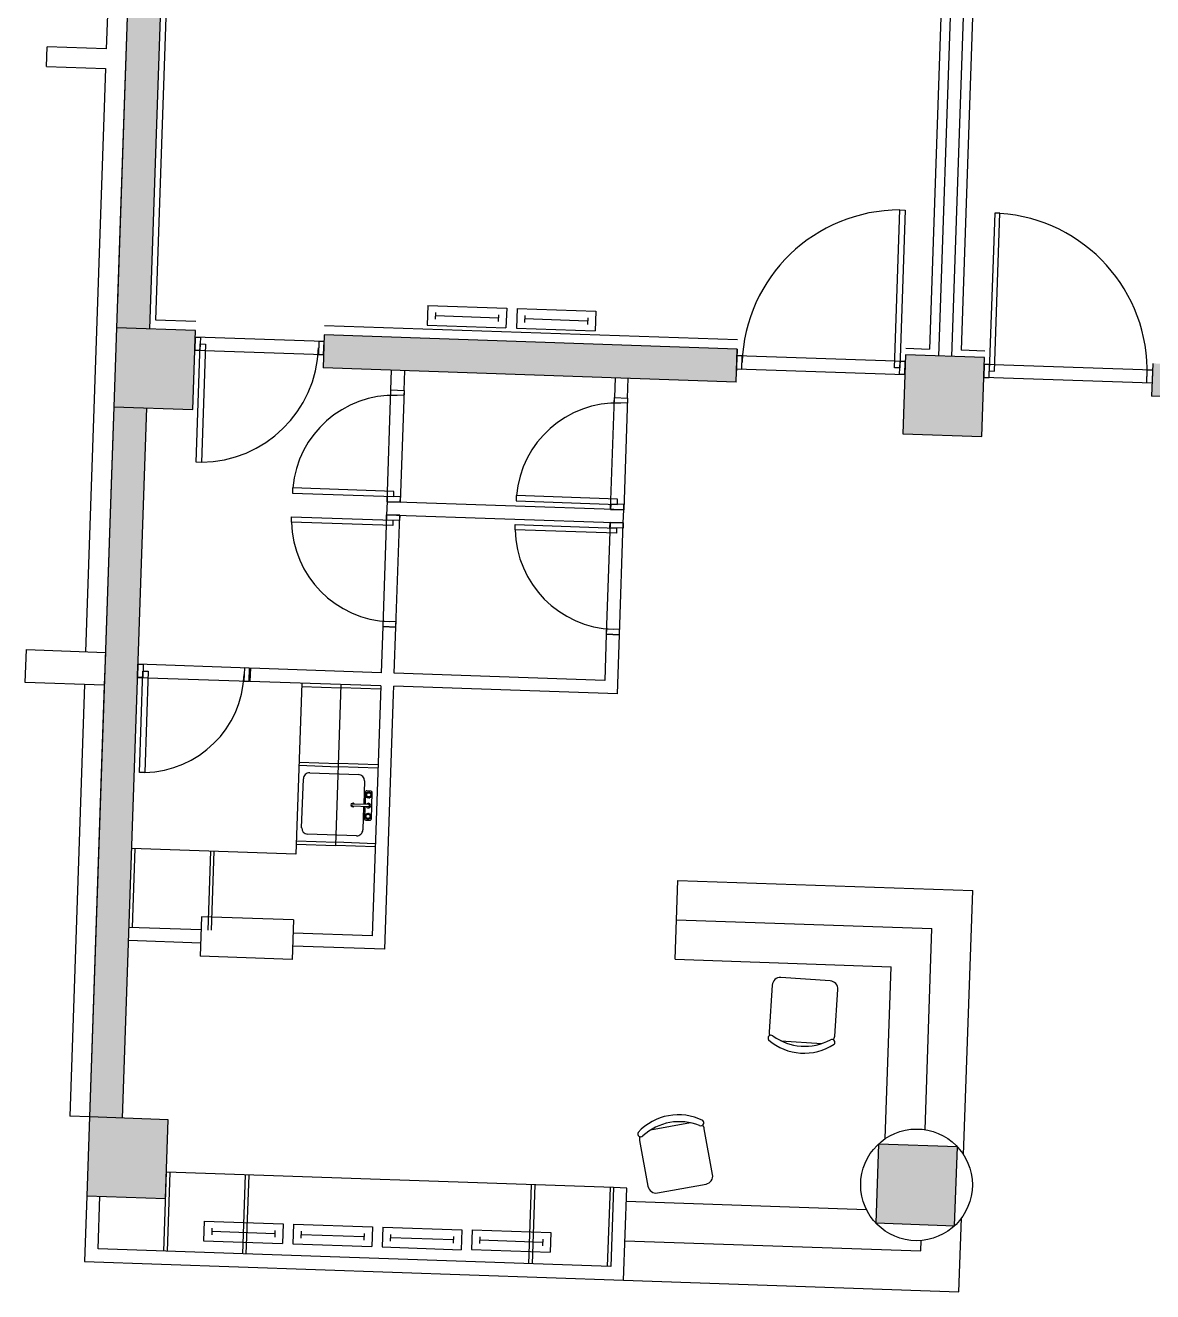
# Model space of a CAD drawing. Extents: x -28 to 149, y -33 to 76.
# Drawn here: x 93.56 to 102.12, y 33.82 to 43.44 of the extents above; entities that cross this region are included whole.
import ezdxf

# ---------------------------------------------------------------- set-up
doc = ezdxf.new("R2010")
doc.units = 0
doc.layers.add('arq-proyección edificios anexos', color=250, linetype='Continuous')

# ---------------------------------------------------------------- blocks, each defined once
blk = doc.blocks.new('Torre Sur')
h = blk.add_hatch(color=256)
h.paths.add_polyline_path([(37.5551, 50.4907), (31.8585, 50.6864), (31.8499, 50.4365), (37.5466, 50.2409)])
h.paths.add_polyline_path([(43.6516, 50.2814), (37.9549, 50.477), (37.9463, 50.2271), (43.643, 50.0315)])
h.paths.add_polyline_path([(31.4587, 50.7001), (25.962, 50.8889), (25.9534, 50.639), (31.4502, 50.4502)])
h.paths.add_polyline_path([(25.5622, 50.9026), (19.4658, 51.112), (19.1723, 42.567), (19.1655, 42.3671), (19.4153, 42.3586), (19.7071, 50.8535), (25.5536, 50.6528)])
h.paths.add_polyline_path([(23.8827, 42.2051), (20.7446, 42.3129), (20.736, 42.0631), (23.8741, 41.9553)])
h.paths.add_polyline_path([(29.5094, 42.0119), (27.0408, 42.0967), (27.0323, 41.8468), (29.5008, 41.762)])
h.paths.add_polyline_path([(34.1566, 41.8523), (31.3083, 41.9501), (30.4089, 41.981), (30.4003, 41.7311), (34.1481, 41.6024)])
h.paths.add_polyline_path([(43.1513, 41.5434), (40.403, 41.6378), (40.3944, 41.3879), (43.1428, 41.2935)])
h.paths.add_polyline_path([(33.9447, 35.6809), (31.0564, 35.7801), (31.0478, 35.5303), (33.9361, 35.4311)])
h.paths.add_polyline_path([(19.3947, 41.7589), (19.1449, 41.7675), (18.9595, 36.3707), (19.2094, 36.3621)])
for points in [[(19.7651, 42.3465), (19.1655, 42.3671), (19.1449, 41.7675), (19.7445, 41.7469)], [(25.7616, 42.1406), (25.1619, 42.1612), (25.1414, 41.5615), (25.741, 41.541)], [(19.5592, 36.3501), (18.9595, 36.3707), (18.9389, 35.771), (19.5386, 35.7504)], [(25.5557, 36.1441), (24.956, 36.1647), (24.9354, 35.5651), (25.5351, 35.5445)]]:
    blk.add_hatch(color=256).paths.add_polyline_path(points)
for p, q in [((19.4658, 51.112), (19.1655, 42.3671)), ((19.4658, 51.112), (19.1723, 42.567)), ((19.309, 50.9172), (19.0882, 44.4873)), ((19.7071, 50.8535), (19.4153, 42.3586)), ((19.6458, 47.7851), (19.4618, 42.427)), ((25.6003, 47.6406), (25.4118, 42.1526)), ((25.7002, 47.6372), (25.5117, 42.1492)), ((25.5286, 47.5931), (25.3436, 42.205)), ((25.7685, 47.5848), (25.5834, 42.1967)), ((18.6333, 44.3528), (18.6385, 44.5027)), ((19.0882, 44.4873), (18.6385, 44.5027)), ((18.6333, 44.3528), (19.0831, 44.3374)), ((19.0831, 44.3374), (18.9309, 39.9062)), ((25.0784, 42.064), (25.1196, 43.2633)), ((25.1597, 43.2619), (25.1185, 42.0626)), ((25.1196, 43.2633), (25.1597, 43.2619)), ((25.8393, 43.2386), (25.7981, 42.0393)), ((25.8383, 42.0379), (25.8794, 43.2372)), ((25.8794, 43.2372), (25.8393, 43.2386)), ((21.531, 42.5369), (21.5259, 42.387)), ((21.531, 42.5369), (22.1307, 42.5163)), ((21.5897, 42.4829), (21.588, 42.4319)), ((21.5889, 42.4599), (22.0676, 42.4434)), ((22.0684, 42.4665), (22.0667, 42.4155)), ((22.1307, 42.5163), (22.1255, 42.3664)), ((22.2094, 42.5136), (22.2043, 42.3637)), ((22.2094, 42.5136), (22.8091, 42.493)), ((22.2681, 42.4596), (22.2664, 42.4086)), ((22.2673, 42.4366), (22.746, 42.4201)), ((22.7468, 42.4432), (22.7451, 42.3922)), ((22.8091, 42.493), (22.8039, 42.3431)), ((19.1655, 42.3671), (19.1449, 41.7675)), ((19.7651, 42.3465), (19.1655, 42.3671)), ((19.4618, 42.427), (19.7675, 42.4165)), ((19.7445, 41.7469), (19.7651, 42.3465)), ((23.8851, 42.2751), (20.7461, 42.3829)), ((21.5259, 42.387), (22.1255, 42.3664)), ((22.2043, 42.3637), (22.8039, 42.3431)), ((19.7634, 42.2966), (19.76, 42.1966)), ((19.76, 42.1966), (19.7634, 42.2966)), ((20.7428, 42.2629), (19.7634, 42.2966)), ((19.7634, 42.2966), (19.8034, 42.2952)), ((19.7708, 41.3458), (19.8017, 42.2452)), ((19.8034, 42.2952), (19.8, 42.1953)), ((19.8017, 42.2452), (19.8418, 42.2439)), ((19.8418, 42.2439), (19.8109, 41.3444)), ((20.7029, 42.2643), (20.6994, 42.1644)), ((20.7428, 42.2629), (20.7029, 42.2643)), ((20.7446, 42.3129), (20.736, 42.0631)), ((20.7394, 42.163), (20.7428, 42.2629)), ((20.7394, 42.163), (20.7428, 42.2629)), ((23.8827, 42.2051), (20.7446, 42.3129)), ((19.76, 42.1966), (20.7394, 42.163)), ((19.8, 42.1953), (19.76, 42.1966)), ((20.6994, 42.1644), (20.7394, 42.163)), ((23.8741, 41.9553), (23.8827, 42.2051)), ((23.8827, 42.2051), (23.8758, 42.0052)), ((23.881, 42.1552), (23.8776, 42.0552)), ((23.881, 42.1552), (23.8776, 42.0552)), ((25.1602, 42.1112), (23.881, 42.1552)), ((23.921, 42.1538), (23.881, 42.1552)), ((23.9175, 42.0538), (23.921, 42.1538)), ((25.1619, 42.1612), (25.1414, 41.5615)), ((25.7616, 42.1406), (25.1619, 42.1612)), ((25.1637, 42.2112), (25.3436, 42.205)), ((25.7633, 42.1906), (25.5834, 42.1967)), ((23.8741, 41.9553), (20.736, 42.0631)), ((23.8776, 42.0552), (25.1568, 42.0113)), ((23.8776, 42.0552), (23.9175, 42.0538)), ((25.1185, 42.0626), (25.0784, 42.064)), ((25.1168, 42.0127), (25.1203, 42.1126)), ((25.1203, 42.1126), (25.1602, 42.1112)), ((25.1568, 42.0113), (25.1602, 42.1112)), ((25.1602, 42.1112), (25.1568, 42.0113)), ((25.741, 41.541), (25.7616, 42.1406)), ((25.7564, 41.9907), (25.7599, 42.0906)), ((25.7599, 42.0906), (25.7564, 41.9907)), ((25.7599, 42.0906), (27.0391, 42.0467)), ((25.7999, 42.0893), (25.7599, 42.0906)), ((25.7964, 41.9893), (25.7999, 42.0893)), ((27.0408, 42.0967), (27.0323, 41.8468)), ((21.2505, 41.8953), (21.2557, 42.0452)), ((21.3505, 41.8919), (21.3556, 42.0418)), ((22.9547, 41.9869), (22.9495, 41.8369)), ((23.0495, 41.8335), (23.0546, 41.9834)), ((25.1568, 42.0113), (25.1168, 42.0127)), ((27.0357, 41.9468), (25.7564, 41.9907)), ((25.7564, 41.9907), (25.7964, 41.9893)), ((25.7981, 42.0393), (25.8383, 42.0379)), ((26.9957, 41.9481), (26.9991, 42.0481)), ((26.9991, 42.0481), (27.0391, 42.0467)), ((27.0391, 42.0467), (27.0357, 41.9468)), ((27.0391, 42.0467), (27.0357, 41.9468)), ((21.2213, 41.0458), (21.2505, 41.8953)), ((21.2491, 41.8553), (21.2505, 41.8953)), ((21.2505, 41.8953), (21.3505, 41.8919)), ((21.2505, 41.8953), (21.3505, 41.8919)), ((21.2505, 41.8953), (21.3505, 41.8919)), ((21.2505, 41.8953), (21.3505, 41.8919)), ((21.3505, 41.8919), (21.3213, 41.0424)), ((21.3505, 41.8919), (21.3491, 41.8519)), ((27.0357, 41.9468), (26.9957, 41.9481)), ((19.1449, 41.7675), (18.9595, 36.3707)), ((19.1449, 41.7675), (19.7445, 41.7469)), ((21.3491, 41.8519), (21.2491, 41.8553)), ((22.9203, 40.9874), (22.9495, 41.8369)), ((22.9481, 41.797), (22.9495, 41.8369)), ((23.0481, 41.7935), (22.9481, 41.797)), ((22.9495, 41.8369), (23.0495, 41.8335)), ((22.9495, 41.8369), (23.0495, 41.8335)), ((22.9495, 41.8369), (23.0495, 41.8335)), ((23.0495, 41.8335), (23.0203, 40.984)), ((23.0495, 41.8335), (23.0481, 41.7935)), ((29.5008, 41.762), (27.0323, 41.8468)), ((19.1424, 41.6948), (18.9595, 36.3707)), ((19.3947, 41.7589), (19.2094, 36.3621)), ((25.1414, 41.5615), (25.741, 41.541)), ((19.8109, 41.3444), (19.7708, 41.3458)), ((20.5042, 41.1506), (20.5028, 41.1105)), ((20.5028, 41.1105), (21.2727, 41.0841)), ((21.2741, 41.1242), (20.5042, 41.1506)), ((21.2727, 41.0841), (21.2741, 41.1242)), ((22.2032, 41.0923), (22.2018, 41.0521)), ((22.9731, 41.0658), (22.2032, 41.0923)), ((21.2213, 41.0458), (21.2179, 40.9459)), ((21.2227, 41.0858), (21.2213, 41.0458)), ((23.0203, 40.984), (21.2213, 41.0458)), ((21.3213, 41.0424), (21.2213, 41.0458)), ((21.2213, 41.0458), (21.3213, 41.0424)), ((21.3227, 41.0823), (21.2227, 41.0858)), ((21.3213, 41.0424), (21.3227, 41.0823)), ((22.2018, 41.0521), (22.9717, 41.0257)), ((22.9217, 41.0274), (22.9203, 40.9874)), ((23.0217, 41.024), (22.9217, 41.0274)), ((22.9717, 41.0257), (22.9731, 41.0658)), ((23.0203, 40.984), (23.0217, 41.024)), ((20.4952, 40.8905), (20.4966, 40.9306)), ((20.4966, 40.9306), (21.2665, 40.9042)), ((21.2179, 40.9459), (21.1887, 40.0964)), ((21.2165, 40.9059), (21.2179, 40.9459)), ((21.3165, 40.9024), (21.2165, 40.9059)), ((21.2179, 40.9459), (23.0168, 40.8841)), ((21.3179, 40.9424), (21.2179, 40.9459)), ((21.2179, 40.9459), (21.3179, 40.9424)), ((21.2665, 40.9042), (21.2651, 40.864)), ((21.2887, 40.0929), (21.3179, 40.9424)), ((21.3179, 40.9424), (21.3165, 40.9024)), ((23.0203, 40.984), (22.9203, 40.9874)), ((22.9203, 40.9874), (23.0203, 40.984)), ((23.0168, 40.8841), (23.0203, 40.984)), ((21.2651, 40.864), (20.4952, 40.8905)), ((22.1942, 40.8321), (22.1956, 40.8723)), ((22.9641, 40.8057), (22.1942, 40.8321)), ((22.1956, 40.8723), (22.9655, 40.8458)), ((22.9169, 40.8875), (22.8877, 40.038)), ((22.9155, 40.8475), (22.9169, 40.8875)), ((23.0155, 40.8441), (22.9155, 40.8475)), ((23.0168, 40.8841), (22.9169, 40.8875)), ((22.9169, 40.8875), (23.0168, 40.8841)), ((22.9655, 40.8458), (22.9641, 40.8057)), ((22.9877, 40.0346), (23.0168, 40.8841)), ((23.0168, 40.8841), (23.0155, 40.8441)), ((21.1901, 40.1363), (21.1887, 40.0964)), ((21.29, 40.1329), (21.1901, 40.1363)), ((21.2887, 40.0929), (21.29, 40.1329)), ((21.1887, 40.0964), (21.1767, 39.7466)), ((21.2887, 40.0929), (21.1887, 40.0964)), ((21.1887, 40.0964), (21.2887, 40.0929)), ((21.1887, 40.0964), (21.2887, 40.0929)), ((21.2767, 39.7431), (21.2887, 40.0929)), ((22.8877, 40.038), (22.8757, 39.6882)), ((22.8891, 40.078), (22.8877, 40.038)), ((22.9877, 40.0346), (22.8877, 40.038)), ((22.8877, 40.038), (22.9877, 40.0346)), ((22.8877, 40.038), (22.9877, 40.0346)), ((22.989, 40.0745), (22.8891, 40.078)), ((22.9722, 39.5848), (22.9877, 40.0346)), ((22.9877, 40.0346), (22.989, 40.0745)), ((18.4726, 39.6718), (18.4811, 39.9217)), ((18.4811, 39.9217), (19.0808, 39.9011)), ((19.0808, 39.9011), (19.0722, 39.6512)), ((19.3278, 39.8101), (19.3244, 39.7101)), ((19.3244, 39.7101), (19.3278, 39.8101)), ((20.1773, 39.7809), (19.3278, 39.8101)), ((19.3278, 39.8101), (19.3678, 39.8087)), ((19.3396, 38.9888), (19.3661, 39.7587)), ((19.3678, 39.8087), (19.3644, 39.7087)), ((19.3661, 39.7587), (19.4062, 39.7573)), ((19.4062, 39.7573), (19.3797, 38.9875)), ((20.1373, 39.7823), (20.1339, 39.6823)), ((20.1773, 39.7809), (20.1373, 39.7823)), ((20.1739, 39.6809), (20.1773, 39.7809)), ((20.1739, 39.6809), (20.1773, 39.7809)), ((20.1831, 39.7807), (20.1797, 39.6807)), ((21.1767, 39.7466), (20.1831, 39.7807)), ((21.1767, 39.7466), (21.1767, 39.7464)), ((22.8757, 39.6882), (21.2767, 39.7431)), ((19.0722, 39.6512), (18.4726, 39.6718)), ((18.9223, 39.6564), (18.8096, 36.3758)), ((19.0722, 39.6512), (18.9595, 36.3707)), ((19.3244, 39.7101), (20.1739, 39.6809)), ((19.3644, 39.7087), (19.3244, 39.7101)), ((20.1339, 39.6823), (20.1739, 39.6809)), ((21.1733, 39.6466), (20.1797, 39.6807)), ((20.5736, 39.6672), (20.529, 38.368)), ((20.8314, 38.4326), (20.8735, 39.6569)), ((21.1733, 39.6466), (21.1081, 37.7477)), ((20.5728, 39.6422), (20.8726, 39.6319)), ((21.1724, 39.6216), (20.8726, 39.6319)), ((21.2046, 37.6444), (21.2712, 39.5837)), ((21.2712, 39.5837), (21.2732, 39.6432)), ((22.9722, 39.5848), (21.2732, 39.6432)), ((20.553, 39.0676), (20.8529, 39.0573)), ((19.3797, 38.9875), (19.3396, 38.9888)), ((20.5522, 39.0426), (20.852, 39.0323)), ((20.6336, 38.9849), (21.0056, 38.9721)), ((21.1518, 39.022), (20.852, 39.0323)), ((21.1527, 39.047), (20.8529, 39.0573)), ((20.5727, 38.568), (20.5855, 38.94)), ((21.0505, 38.924), (21.0444, 38.7476)), ((21.0572, 38.8384), (21.0541, 38.7473)), ((21.0995, 38.8473), (21.068, 38.8484)), ((21.1026, 38.6352), (21.1096, 38.8366)), ((21.0796, 38.7272), (20.9607, 38.7313)), ((20.9614, 38.7505), (21.0803, 38.7464)), ((21.0438, 38.7284), (21.0377, 38.552)), ((21.0534, 38.7281), (21.0503, 38.637)), ((21.0603, 38.6263), (21.0919, 38.6252)), ((20.9896, 38.5071), (20.6176, 38.5199)), ((20.529, 38.368), (19.2798, 38.4109)), ((19.3047, 38.41), (19.2841, 37.8104)), ((20.5316, 38.4429), (20.8314, 38.4326)), ((20.5325, 38.4679), (20.8323, 38.4576)), ((21.1312, 38.4223), (20.8314, 38.4326)), ((21.1321, 38.4473), (20.8323, 38.4576)), ((19.8794, 38.3903), (19.8588, 37.7906)), ((19.9044, 38.3894), (19.8838, 37.7898)), ((23.4106, 37.5686), (23.4312, 38.1682)), ((23.4312, 38.1682), (25.6726, 38.0913)), ((25.6036, 36.0822), (25.6726, 38.0913)), ((19.8123, 37.8923), (19.802, 37.5925)), ((20.5119, 37.8683), (19.8123, 37.8923)), ((20.5119, 37.8683), (20.5016, 37.5684)), ((23.4209, 37.8684), (25.3624, 37.8017)), ((19.8088, 37.7924), (19.2592, 37.8112)), ((21.1081, 37.7477), (20.5084, 37.7683)), ((25.31, 36.274), (25.3624, 37.8017)), ((19.8054, 37.6924), (19.2557, 37.7113)), ((21.2046, 37.6444), (20.505, 37.6684)), ((20.5016, 37.5684), (19.802, 37.5925)), ((23.4106, 37.5686), (25.0523, 37.5122)), ((25.0074, 36.2058), (25.0523, 37.5122)), ((24.1482, 37.3717), (24.1246, 37.0183)), ((24.5889, 37.4049), (24.2147, 37.4299)), ((24.6235, 36.985), (24.6471, 37.3384)), ((24.2152, 36.9496), (24.5245, 36.929)), ((18.9595, 36.3707), (18.8096, 36.3758)), ((18.9595, 36.3707), (18.9389, 35.771)), ((19.5592, 36.3501), (18.9595, 36.3707)), ((19.5386, 35.7504), (19.5592, 36.3501)), ((23.5278, 36.3261), (23.2228, 36.2705)), ((23.696, 35.9332), (23.6325, 36.2817)), ((23.1406, 36.192), (23.2041, 35.8436)), ((24.956, 36.1647), (24.9354, 35.5651)), ((25.5557, 36.1441), (24.956, 36.1647)), ((25.5351, 35.5445), (25.5557, 36.1441)), ((19.5249, 35.3507), (19.5455, 35.9503)), ((22.9435, 35.8336), (19.5455, 35.9503)), ((19.5704, 35.9495), (19.5499, 35.3498)), ((20.1245, 35.3301), (20.1451, 35.9297)), ((20.1701, 35.9289), (20.1495, 35.3292)), ((22.2982, 35.2554), (22.3188, 35.8551)), ((22.3438, 35.8542), (22.3232, 35.2546)), ((22.8979, 35.2348), (22.9185, 35.8345)), ((22.9435, 35.8336), (22.9229, 35.234)), ((23.0434, 35.8302), (22.9435, 35.8336)), ((23.0194, 35.1306), (23.0434, 35.8302)), ((23.2768, 35.7933), (23.6457, 35.8605)), ((18.9389, 35.771), (18.9218, 35.2713)), ((18.9389, 35.771), (19.5386, 35.7504)), ((19.0252, 35.3678), (19.0389, 35.7676)), ((23.04, 35.7302), (24.8647, 35.6676)), ((25.5679, 35.0431), (25.5871, 35.6029)), ((19.8323, 35.5791), (19.8271, 35.4292)), ((19.8323, 35.5791), (20.4319, 35.5585)), ((19.891, 35.5251), (19.8892, 35.4741)), ((20.3697, 35.5087), (20.3679, 35.4577)), ((20.4319, 35.5585), (20.4268, 35.4086)), ((20.5107, 35.5558), (20.5055, 35.4059)), ((20.5107, 35.5558), (21.1103, 35.5352)), ((21.1103, 35.5352), (21.1052, 35.3853)), ((21.1891, 35.5325), (21.1839, 35.3826)), ((21.1891, 35.5325), (21.7887, 35.5119)), ((21.7887, 35.5119), (21.7836, 35.362)), ((21.8676, 35.5131), (21.8625, 35.3632)), ((21.8676, 35.5131), (22.4673, 35.4925)), ((24.9354, 35.5651), (25.5351, 35.5445)), ((19.8271, 35.4292), (20.4268, 35.4086)), ((19.8902, 35.502), (20.3689, 35.4856)), ((20.5694, 35.5018), (20.5676, 35.4508)), ((20.5686, 35.4787), (21.0473, 35.4623)), ((21.0481, 35.4854), (21.0463, 35.4344)), ((21.2478, 35.4785), (21.246, 35.4275)), ((21.247, 35.4554), (21.7257, 35.439)), ((21.7265, 35.4621), (21.7247, 35.4111)), ((21.9263, 35.4591), (21.9246, 35.4081)), ((21.9255, 35.4361), (22.4042, 35.4196)), ((22.405, 35.4427), (22.4033, 35.3917)), ((22.4673, 35.4925), (22.4621, 35.3426)), ((23.0297, 35.4304), (25.2783, 35.3532)), ((25.2783, 35.3532), (25.281, 35.4318)), ((22.9229, 35.234), (19.0252, 35.3678)), ((20.5055, 35.4059), (21.1052, 35.3853)), ((21.1839, 35.3826), (21.7836, 35.362)), ((21.8625, 35.3632), (22.4621, 35.3426)), ((18.9218, 35.2713), (23.0194, 35.1306)), ((23.0194, 35.1306), (25.5679, 35.0431))]:
    blk.add_line(p, q)
for centre, radius in [((21.0827, 38.8184), 0.0181), ((21.0827, 38.8184), 0.0157), ((21.0771, 38.6552), 0.0181), ((21.0771, 38.6552), 0.0157), ((25.2455, 35.8546), 0.4243)]:
    blk.add_circle(centre, radius)
for centre, radius, start, end in [((25.1185, 42.0626), 1.2, 89.94974, 178.03302), ((25.7981, 42.0393), 1.2, 358.03302, 86.11629), ((19.8017, 42.2452), 0.9, 270.58902, 358.03302), ((21.2727, 41.0841), 0.77, 88.03302, 175.04512), ((22.9717, 41.0257), 0.77, 88.03302, 175.04512), ((21.2665, 40.9042), 0.77, 181.02092, 268.03302), ((22.9655, 40.8458), 0.77, 181.02092, 268.03302), ((19.3661, 39.7587), 0.77, 271.02092, 358.03302), ((20.632, 38.9384), 0.0465, 88.03302, 178.03302), ((21.004, 38.9256), 0.0465, 358.03302, 88.03302), ((21.0676, 38.838), 0.0104, 88.03302, 178.03302), ((21.0609, 38.8145), 0.00104, 131.74581, 190.19635), ((21.0827, 38.8184), 0.0232, 190.19635, 195.86969), ((21.0827, 38.8184), 0.0232, 160.19635, 165.86969), ((21.0612, 38.8238), 0.00104, 165.86969, 224.32023), ((21.0566, 38.8193), 0.00543, 311.74581, 44.32023), ((21.0614, 38.8123), 0.00104, 195.86969, 254.32023), ((21.0619, 38.8259), 0.00104, 101.74581, 160.19635), ((21.0596, 38.8061), 0.00543, 341.74581, 74.32023), ((21.0605, 38.8322), 0.00543, 281.74581, 14.32023), ((21.0658, 38.8041), 0.00104, 161.74581, 220.19635), ((21.0827, 38.8184), 0.0232, 220.19635, 225.86969), ((21.0668, 38.8338), 0.00104, 135.86969, 194.32023), ((21.0827, 38.8184), 0.0232, 130.19635, 135.86969), ((21.0673, 38.8025), 0.00104, 225.86969, 284.32023), ((21.0689, 38.7962), 0.00543, 11.74581, 104.32023), ((21.0684, 38.8353), 0.00104, 71.74581, 130.19635), ((21.0704, 38.8415), 0.00543, 251.74581, 344.32023), ((21.0752, 38.7975), 0.00104, 191.74581, 250.19635), ((21.0827, 38.8184), 0.0232, 250.19635, 255.86969), ((21.0767, 38.8397), 0.00104, 105.86969, 164.32023), ((21.0827, 38.8184), 0.0232, 100.19635, 105.86969), ((21.0773, 38.7969), 0.00104, 255.86969, 314.32023), ((21.0818, 38.7922), 0.00543, 41.74581, 134.32023), ((21.0788, 38.8402), 0.00104, 41.74581, 100.19635), ((21.0836, 38.8445), 0.00543, 221.74581, 314.32023), ((21.0867, 38.7966), 0.00104, 221.74581, 280.19635), ((21.0827, 38.8184), 0.0232, 280.19635, 285.86969), ((21.0882, 38.8399), 0.00104, 75.86969, 134.32023), ((21.0827, 38.8184), 0.0232, 70.19635, 75.86969), ((21.0888, 38.797), 0.00104, 285.86969, 344.32023), ((21.095, 38.7953), 0.00543, 71.74581, 164.32023), ((21.0903, 38.8393), 0.00104, 11.74581, 70.19635), ((21.0966, 38.8406), 0.00543, 191.74581, 284.32023), ((21.0971, 38.8014), 0.00104, 251.74581, 310.19635), ((21.0827, 38.8184), 0.0232, 310.19635, 315.86969), ((21.0982, 38.8343), 0.00104, 45.86969, 104.32023), ((21.0827, 38.8184), 0.0232, 40.19635, 45.86969), ((21.0987, 38.8029), 0.00104, 315.86969, 14.32023), ((21.0992, 38.8369), 0.0104, 358.03302, 88.03302), ((21.1049, 38.8045), 0.00543, 101.74581, 194.32023), ((21.1058, 38.8307), 0.00543, 161.74581, 254.32023), ((21.0997, 38.8327), 0.00104, 341.74581, 40.19635), ((21.1089, 38.8175), 0.00543, 131.74581, 224.32023), ((21.1036, 38.8109), 0.00104, 281.74581, 340.19635), ((21.1041, 38.8245), 0.00104, 15.86969, 74.32023), ((21.0827, 38.8184), 0.0232, 340.19635, 345.86969), ((21.1043, 38.813), 0.00104, 345.86969, 44.32023), ((21.0827, 38.8184), 0.0232, 10.19635, 15.86969), ((21.1046, 38.8223), 0.00104, 311.74581, 10.19635), ((20.961, 38.7409), 0.0136, 42.95437, 313.11167), ((20.961, 38.7409), 0.00959, 88.03302, 268.03302), ((21.0799, 38.7368), 0.0176, 211.13802, 144.92802), ((21.0799, 38.7368), 0.00959, 268.03302, 88.03302), ((21.0607, 38.6367), 0.0104, 178.03302, 268.03302), ((21.0553, 38.6513), 0.00104, 131.74581, 190.19635), ((21.0771, 38.6552), 0.0232, 190.19635, 195.86969), ((21.0771, 38.6552), 0.0232, 160.19635, 165.86969), ((21.0556, 38.6606), 0.00104, 165.86969, 224.32023), ((21.051, 38.6561), 0.00543, 311.74581, 44.32023), ((21.0558, 38.6491), 0.00104, 195.86969, 254.32023), ((21.0563, 38.6627), 0.00104, 101.74581, 160.19635), ((21.054, 38.6429), 0.00543, 341.74581, 74.32023), ((21.0549, 38.669), 0.00543, 281.74581, 14.32023), ((21.0602, 38.6409), 0.00104, 161.74581, 220.19635), ((21.0771, 38.6552), 0.0232, 220.19635, 225.86969), ((21.0612, 38.6706), 0.00104, 135.86969, 194.32023), ((21.0771, 38.6552), 0.0232, 130.19635, 135.86969), ((21.0617, 38.6393), 0.00104, 225.86969, 284.32023), ((21.0633, 38.633), 0.00543, 11.74581, 104.32023), ((21.0628, 38.6721), 0.00104, 71.74581, 130.19635), ((21.0648, 38.6783), 0.00543, 251.74581, 344.32023), ((21.0696, 38.6343), 0.00104, 191.74581, 250.19635), ((21.0771, 38.6552), 0.0232, 250.19635, 255.86969), ((21.0711, 38.6765), 0.00104, 105.86969, 164.32023), ((21.0771, 38.6552), 0.0232, 100.19635, 105.86969), ((21.0717, 38.6337), 0.00104, 255.86969, 314.32023), ((21.0762, 38.629), 0.00543, 41.74581, 134.32023), ((21.0732, 38.677), 0.00104, 41.74581, 100.19635), ((21.078, 38.6813), 0.00543, 221.74581, 314.32023), ((21.0811, 38.6333), 0.00104, 221.74581, 280.19635), ((21.0771, 38.6552), 0.0232, 280.19635, 285.86969), ((21.0825, 38.6767), 0.00104, 75.86969, 134.32023), ((21.0771, 38.6552), 0.0232, 70.19635, 75.86969), ((21.0832, 38.6338), 0.00104, 285.86969, 344.32023), ((21.0894, 38.6321), 0.00543, 71.74581, 164.32023), ((21.0846, 38.6761), 0.00104, 11.74581, 70.19635), ((21.091, 38.6774), 0.00543, 191.74581, 284.32023), ((21.0915, 38.6382), 0.00104, 251.74581, 310.19635), ((21.0922, 38.6356), 0.0104, 268.03302, 358.03302), ((21.0771, 38.6552), 0.0232, 310.19635, 315.86969), ((21.0926, 38.6711), 0.00104, 45.86969, 104.32023), ((21.0771, 38.6552), 0.0232, 40.19635, 45.86969), ((21.0931, 38.6397), 0.00104, 315.86969, 14.32023), ((21.0993, 38.6413), 0.00543, 101.74581, 194.32023), ((21.1002, 38.6675), 0.00543, 161.74581, 254.32023), ((21.0941, 38.6695), 0.00104, 341.74581, 40.19635), ((21.1033, 38.6543), 0.00543, 131.74581, 224.32023), ((21.098, 38.6477), 0.00104, 281.74581, 340.19635), ((21.0985, 38.6612), 0.00104, 15.86969, 74.32023), ((21.0771, 38.6552), 0.0232, 340.19635, 345.86969), ((21.0986, 38.6498), 0.00104, 345.86969, 44.32023), ((21.0771, 38.6552), 0.0232, 10.19635, 15.86969), ((21.099, 38.6591), 0.00104, 311.74581, 10.19635), ((20.6192, 38.5664), 0.0465, 178.03302, 268.03302), ((20.9912, 38.5536), 0.0465, 268.03302, 358.03302), ((24.2105, 37.3675), 0.0625, 86.18468, 176.18468), ((24.5847, 37.3425), 0.0625, 356.18468, 86.18468), ((24.1396, 36.9683), 0.0229, 54.15727, 212.87475), ((24.3921, 37.2719), 0.4167, 229.31479, 303.05458), ((24.187, 37.0141), 0.0625, 176.18468, 203.76913), ((24.3951, 37.3171), 0.4092, 233.76044, 298.60893), ((24.602, 36.9375), 0.0229, 319.49462, 118.2121), ((24.5611, 36.9892), 0.0625, 328.60024, 356.18468), ((23.4351, 35.9704), 0.4167, 63.4639, 137.20369), ((23.4432, 35.9258), 0.4092, 67.90955, 132.75804), ((23.6057, 36.3264), 0.0229, 248.30638, 47.02386), ((23.571, 36.2705), 0.0625, 10.33379, 37.91824), ((23.1498, 36.2433), 0.0229, 153.64373, 312.36121), ((23.2021, 36.2032), 0.0625, 162.74935, 190.33379), ((23.6345, 35.922), 0.0625, 280.33379, 10.33379), ((23.2656, 35.8548), 0.0625, 190.33379, 280.33379)]:
    blk.add_arc(centre, radius, start, end)

msp = doc.modelspace()

# ---------------------------------------------------------------- block references
at = {"layer": 'arq-proyección edificios anexos', "lineweight": 0}
msp.add_blockref('Torre Sur', (75.0825, -1.2279), dxfattribs=at)

doc.saveas('drawing.dxf')
